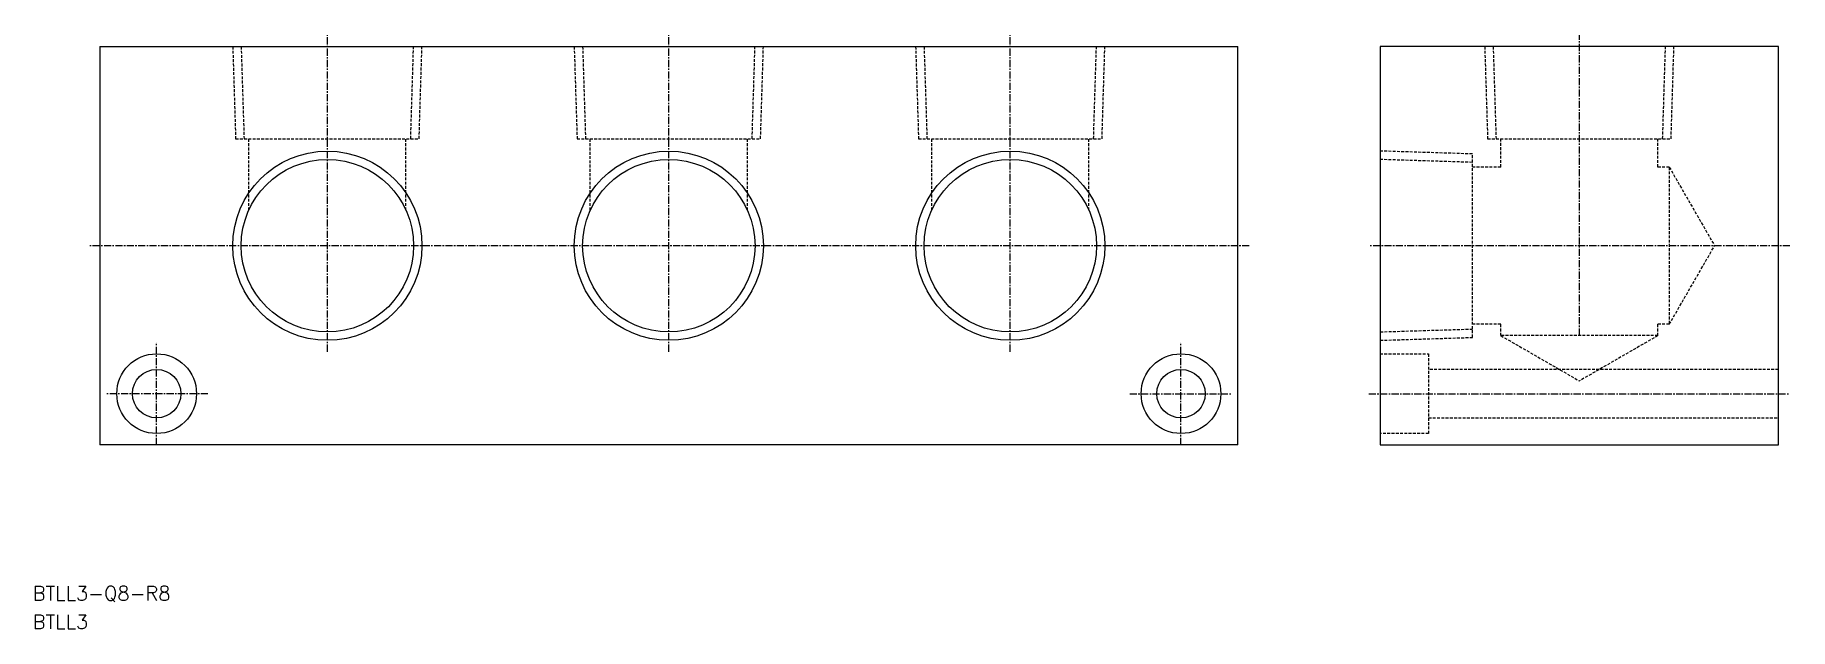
# Model space of a CAD drawing. Extents: x 58 to 366, y 88 to 192.
import ezdxf
from ezdxf.enums import TextEntityAlignment as Align

# ---------------------------------------------------------------- set-up
doc = ezdxf.new("R2010")
doc.units = 0
doc.linetypes.add('CENTER', pattern=[2, 1.25, -0.25, 0.25, -0.25])
doc.linetypes.add('DASHED', pattern=[0.75, 0.5, -0.25])
doc.layers.get('0').update_dxf_attribs({"linetype": 'CONTINUOUS'})
doc.layers.add('CENTER', color=1, linetype='CENTER')
doc.styles.get("Standard").update_dxf_attribs({"font": 'txt.shx', "bigfont": 'extfont.shx'})

msp = doc.modelspace()

# ---------------------------------------------------------------- linework, layer by layer
at = {"color": 7, "linetype": 'CONTINUOUS'}
for p, q in [((69.31, 189.99), (69.31, 119.99)), ((69.31, 189.99), (269.31, 189.99)), ((269.31, 119.99), (269.31, 189.99)), ((269.31, 119.99), (69.31, 119.99))]:
    msp.add_line(p, q, dxfattribs=at)
at = {"color": 3, "linetype": 'DASHED'}
for p, q in [((92.68, 189.99), (93.19, 173.79)), ((94.16, 189.99), (94.67, 173.79)), ((123.95, 173.79), (124.45, 189.99)), ((125.43, 173.79), (125.93, 189.99)), ((152.68, 189.99), (153.19, 173.79)), ((154.16, 189.99), (154.67, 173.79)), ((183.95, 173.79), (184.45, 189.99)), ((185.43, 173.79), (185.93, 189.99)), ((212.68, 189.99), (213.19, 173.79)), ((214.16, 189.99), (214.67, 173.79)), ((243.95, 173.79), (244.45, 189.99)), ((245.43, 173.79), (245.93, 189.99)), ((312.68, 189.99), (313.19, 173.79)), ((314.16, 189.99), (314.67, 173.79)), ((343.95, 173.79), (344.45, 189.99)), ((345.43, 173.79), (345.93, 189.99)), ((93.19, 173.79), (125.43, 173.79)), ((95.51, 161.23), (95.51, 173.79)), ((123.11, 161.23), (123.11, 173.79)), ((153.19, 173.79), (185.43, 173.79)), ((155.51, 161.23), (155.51, 173.79)), ((183.11, 161.23), (183.11, 173.79)), ((213.19, 173.79), (245.43, 173.79)), ((215.51, 161.23), (215.51, 173.79)), ((243.11, 161.23), (243.11, 173.79)), ((313.19, 173.79), (345.43, 173.79)), ((315.51, 168.79), (315.51, 173.79)), ((343.11, 168.79), (343.11, 173.79)), ((310.51, 171.11), (294.31, 171.62)), ((310.51, 169.63), (294.31, 170.14)), ((310.51, 138.87), (310.51, 171.11)), ((315.51, 168.79), (310.51, 168.79)), ((345.11, 168.79), (343.11, 168.79)), ((345.11, 168.79), (345.11, 141.19)), ((345.11, 168.79), (353.08, 154.99)), ((345.11, 141.19), (353.08, 154.99)), ((294.31, 139.85), (310.51, 140.35)), ((294.31, 138.37), (310.51, 138.87)), ((315.51, 141.19), (310.51, 141.19)), ((315.51, 139.19), (315.51, 141.19)), ((315.51, 139.19), (329.31, 131.23)), ((343.11, 139.19), (315.51, 139.19)), ((343.11, 139.19), (329.31, 131.23)), ((345.11, 141.19), (343.11, 141.19)), ((343.11, 139.19), (343.11, 141.19)), ((294.29, 135.98), (302.81, 135.98)), ((302.81, 135.98), (302.81, 121.99)), ((364.29, 133.24), (302.81, 133.24)), ((302.81, 124.74), (364.29, 124.74)), ((302.81, 121.99), (294.29, 121.99))]:
    msp.add_line(p, q, dxfattribs=at)
at = {"color": 7, "linetype": 'CONTINUOUS'}
msp.add_lwpolyline([(294.31, 119.99), (364.31, 119.99), (364.31, 189.99), (294.31, 189.99)], close=True, dxfattribs=at)
at = {"color": 3, "linetype": 'CONTINUOUS'}
for centre in [(109.31, 154.99), (169.31, 154.99), (229.31, 154.99)]:
    msp.add_circle(centre, 16.62, dxfattribs=at)
at = {"color": 7, "linetype": 'CONTINUOUS'}
for centre, radius in [((109.31, 154.99), 15.15), ((169.31, 154.99), 15.15), ((229.31, 154.99), 15.15), ((79.31, 128.99), 7), ((259.31, 128.99), 7), ((79.31, 128.99), 4.25), ((259.31, 128.99), 4.25)]:
    msp.add_circle(centre, radius, dxfattribs=at)
at = {"layer": 'CENTER', "color": 1, "linetype": 'CENTER'}
for p, q in [((109.31, 136.37), (109.31, 191.99)), ((169.31, 136.37), (169.31, 191.99)), ((229.31, 136.37), (229.31, 191.99)), ((329.31, 139.19), (329.31, 191.99)), ((271.31, 154.99), (67.31, 154.99)), ((366.31, 154.99), (292.31, 154.99)), ((79.31, 119.99), (79.31, 137.99)), ((259.31, 119.99), (259.31, 137.99)), ((88.31, 128.99), (70.31, 128.99)), ((250.31, 128.99), (268.31, 128.99)), ((292.31, 128.99), (366.31, 128.99))]:
    msp.add_line(p, q, dxfattribs=at)

# ---------------------------------------------------------------- texts
at = {"color": 7, "linetype": 'CONTINUOUS'}
for s, p in [('BTLL3-Q8-R8', (57.52, 93.91)), ('BTLL3', (57.52, 88.91))]:
    msp.add_text(s, height=2.5, dxfattribs=at).set_placement(p, align=Align.MIDDLE_LEFT)

doc.saveas('drawing.dxf')
